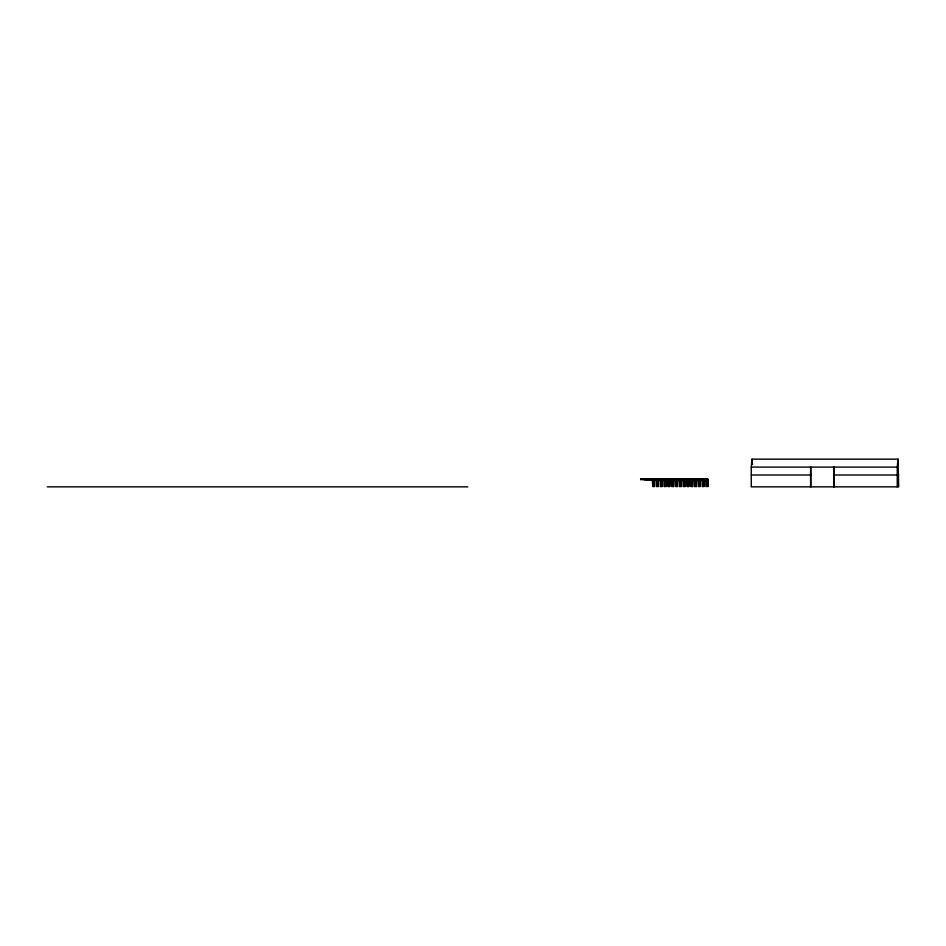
<?xml version="1.0" encoding="UTF-8"?>
<svg xmlns="http://www.w3.org/2000/svg" width="946" height="946" viewBox="0 0 946 946"><rect width="100%" height="100%" fill="white"/><g stroke="black" fill="none" stroke-linecap="round" stroke-linejoin="round"><path stroke-width="1.42" d="M702.192 479.575L708.01 479.575L694.033 478.913L694.033 479.575L705.361 480.19L706.142 481.1L706.142 486.481L708.01 486.481L708.01 479.374L640.667 478.723L640.655 479.575L652.302 480.19L653.071 481.1L653.071 486.481M706.437 486.481L706.437 481.1L705.669 480.19L694.34 479.575L694.34 478.723M751.266 467.099L751.999 459.153L897.99 459.153L898.7 486.847L751.266 486.847L751.266 467.099L897.257 467.099L897.99 459.153M751.266 474.998L810.817 474.998M833.982 474.998L898.7 474.998M694.34 478.913L640.655 478.913L654.644 479.575L654.644 486.481L652.764 486.481L652.302 480.19M702.204 479.374L708.01 479.374M640.655 479.575L640.962 478.913M644.474 478.913L644.474 479.575L644.77 478.913M660.698 486.481L660.698 481.1L659.622 480.19L660.391 481.1L660.391 486.481L662.259 486.481L662.259 479.575L648.282 478.913L648.282 479.575L648.589 478.913M666.847 479.445L652.09 478.913L652.09 479.575L652.397 478.913M655.909 478.913L655.909 479.575L656.217 478.913L673.706 479.575L673.706 486.481L671.826 486.481L671.826 481.1L671.057 480.19L672.133 481.1L672.133 486.481M659.717 478.913L659.717 479.575L660.024 478.913M675.941 486.481L675.941 481.1L674.865 480.19L675.633 481.1L675.633 486.481L677.513 486.481L677.513 479.575L663.536 478.913L663.536 479.575L663.832 478.913M679.76 486.481L679.76 481.1L678.684 480.19L679.453 481.1L679.453 486.481L681.321 486.481L681.321 479.575L667.344 478.913L667.344 479.575L667.651 478.913M683.568 486.481L683.568 481.1L682.492 480.19L683.26 481.1L683.26 486.481L685.141 486.481L685.141 479.575L671.152 478.913L671.152 479.575L671.459 478.913M673.706 479.575L673.398 486.481M687.375 486.481L687.375 481.1L686.299 480.19L687.08 481.1L687.08 486.481L688.948 486.481L688.948 479.575L674.971 478.913L674.971 479.575L675.278 478.913M677.513 479.575L677.206 486.481M691.195 486.481L691.195 481.1L690.119 480.19L690.887 481.1L690.887 486.481L692.768 486.481L692.768 479.575L678.779 478.913L678.779 479.575L679.086 478.913M681.321 479.575L681.025 486.481M695.003 486.481L695.003 481.1L693.926 480.19L694.695 481.1L694.695 486.481L696.575 486.481L696.575 479.575L682.598 478.913L682.598 479.575L682.894 478.913M685.141 479.575L684.833 486.481M698.822 486.481L698.822 481.1L697.746 480.19L698.515 481.1L698.515 486.481L700.383 486.481L700.383 479.575L686.406 478.913L686.406 479.575L686.713 478.913M688.948 479.575L688.641 486.481M702.63 486.481L702.63 481.1L701.554 480.19L702.322 481.1L702.322 486.481L704.202 486.481L704.202 479.575L690.213 478.913L690.213 479.575L690.521 478.913M692.768 479.575L692.46 486.481M696.575 479.575L696.268 486.481M700.383 479.575L700.087 486.481M656.879 486.481L656.879 481.1L655.803 480.19L656.571 481.1L656.571 486.481L658.451 486.481L658.451 479.575L640.667 478.723M664.506 486.481L664.506 481.1L663.43 480.19L664.198 481.1L664.198 486.481L666.079 486.481L666.079 479.575M668.314 486.481L668.314 481.1L667.237 480.19L668.018 481.1L668.018 486.481L669.886 486.481L669.886 479.575L669.579 486.481M47.3 486.847L467.821 486.847M690.213 479.575L701.861 480.19M686.406 479.575L698.042 480.19M682.598 479.575L694.234 480.19M678.779 479.575L690.426 480.19M674.971 479.575L686.607 480.19M671.152 479.575L682.799 480.19M667.344 479.575L678.98 480.19M663.536 479.575L675.172 480.19M659.717 479.575L671.364 480.19M655.909 479.575L667.545 480.19M652.09 479.575L663.737 480.19M648.282 479.575L659.918 480.19M644.474 479.575L656.11 480.19M751.999 459.153L752.472 464.451M897.257 467.099L897.257 486.847M833.982 467.099L833.982 486.847M833.781 467.099L833.781 486.847M810.817 467.099L810.817 486.847M810.604 467.099L810.604 486.847M707.703 479.575L707.703 486.481M703.895 479.575L703.895 486.481M665.771 479.575L665.771 486.481M661.963 479.575L661.963 486.481M658.144 479.575L658.144 486.481M654.336 479.575L654.336 486.481"/></g></svg>
